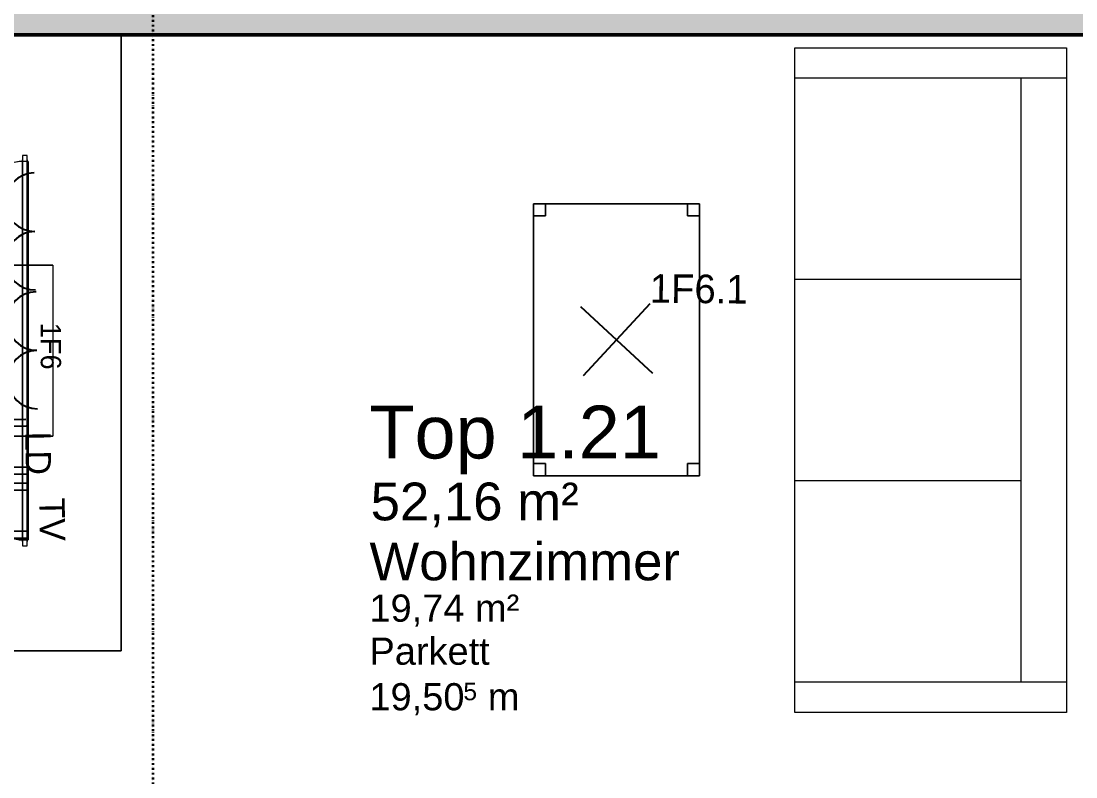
# Model space of a CAD drawing. Header units: metres. Extents: x -15638 to 29611, y -11908 to 29644.
# Drawn here: x 13218 to 16711, y 5096 to 7598 of the extents above; entities that cross this region are included whole.
import ezdxf
from ezdxf.enums import TextEntityAlignment as Align

# ---------------------------------------------------------------- set-up
doc = ezdxf.new("R2010")
doc.units = ezdxf.units.M
doc.linetypes.add('Strich Punkt Mittel', pattern=[0.015875, 0.00635, -0.004763, 0, -0.004763])
for name, color, linetype, lineweight in [('A_Moebel', 6, 'Continuous', 13), ('A_Raeume_', 7, 'Continuous', 5), ('A_Raeume_Beschriftung_', 7, 'Continuous', 9), ('A_Raster_', 1, 'Continuous', 9), ('A_Waende', 7, 'Continuous', 13)]:
    doc.layers.add(name, color=color, linetype=linetype, lineweight=lineweight)
doc.layers.add('E_Steckdose+Schalter', color=150, linetype='Continuous', true_color=0x0b6cf4)
doc.layers.add('ET_NACHRTECH', color=92, linetype='Continuous', true_color=0x00d100)
doc.layers.add('ET_LEGENDE - Wohnung$0$800_KO_HI____L', color=130, linetype='Continuous')
doc.styles.add('Arial_1', font='arial.ttf', dxfattribs={"height": 0.175})
doc.styles.add('Arial_2', font='arial.ttf', dxfattribs={"height": 0.09})
doc.styles.add('Arial_3', font='arial.ttf', dxfattribs={"height": 0.125})
doc.styles.add('Arial_4', font='arial.ttf', dxfattribs={"height": 0.05849})
doc.styles.add('ET_LEGENDE - Wohnung$0$ROMANS', font='romans.shx', dxfattribs={"width": 0.6})

# ---------------------------------------------------------------- blocks, each defined once
blk = doc.blocks.new('*U566')
for p, q in [((-125.3, 0), (125.3, 0)), ((0, 0), (0, -125))]:
    blk.add_line(p, q)
for centre in [(-62.8, 62.6), (62.5, 62.5)]:
    blk.add_arc(centre, 62.5, 180, 0)
at = {"layer": 'ET_LEGENDE - Wohnung$0$800_KO_HI____L'}
for p, q in [((-62.8, 0.1), (-62.8, -124.9)), ((62.5, 0), (62.5, -125))]:
    blk.add_line(p, q, dxfattribs=at)
at = {"style": 'ET_LEGENDE - Wohnung$0$ROMANS', "width": 0.8, "flags": 1}
for tag, p in [('RAUMBUCHNUMMER', (0, -425)), ('ANLAGE', (0, -595.4)), ('TEILANLAGE_NR', (0, -755.5)), ('KOMPONENTE', (0, -901.3)), ('KOMPONENTE_NR', (0, -1063.3)), ('BEZEICHNUNG', (0, -1205.6)), ('TYP', (0, -1346.7)), ('HERSTELLER', (0, -1514.1)), ('MODEL', (0, -1677.3)), ('LEISTUNG_MAX', (0, -1851.5)), ('SPEZIFISCH_1', (0, -2012.8)), ('SPEZIFISCH_2', (0, -2200)), ('SPEZIFISCH_3', (0, -2374.2)), ('SPEZIFISCH_4', (0, -2548.5)), ('SPEZIFISCH_5', (0, -2722.7)), ('GEWERKE_CODE', (0, -2897)), ('LV_POS', (0, -3071.2)), ('ZAEHLER', (0, -3245.5)), ('PLATZHALTER_1', (0, -3419.7)), ('PLATZHALTER_2', (0, -3594)), ('PLATZHALTER_3', (0, -3768.2)), ('JOBLISTE_VDMA', (0, -3942.5))]:
    blk.add_attdef(tag, text='', height=100, dxfattribs=at).set_placement(p, align=Align.MIDDLE)
blk = doc.blocks.new('*U558')
for p, q in [((-62.5, 85.9), (-62.5, 0)), ((-46.5, 85.9), (-46.5, 16)), ((46.5, 16), (46.5, 85.9)), ((62.5, 0), (62.5, 85.9)), ((-62.5, 0), (62.5, 0)), ((-46.5, 16), (46.5, 16)), ((0, 0), (0, -101.6))]:
    blk.add_line(p, q)
at = {"style": 'ET_LEGENDE - Wohnung$0$ROMANS', "width": 0.8, "flags": 1}
for tag, p in [('RAUMBUCHNUMMER', (0, -334.5)), ('ANLAGE', (0, -505)), ('TEILANLAGE_NR', (0, -665)), ('KOMPONENTE', (0, -810.9)), ('KOMPONENTE_NR', (0, -972.8)), ('BEZEICHNUNG', (0, -1115.1)), ('TYP', (0.8, -1261.8)), ('HERSTELLER', (0, -1423.6)), ('MODEL', (0, -1586.8)), ('LEISTUNG_MAX', (0, -1761)), ('SPEZIFISCH_1', (0, -1935.3)), ('SPEZIFISCH_2', (0, -2109.5)), ('SPEZIFISCH_3', (0, -2283.8)), ('SPEZIFISCH_4', (0, -2458)), ('SPEZIFISCH_5', (0, -2632.3)), ('GEWERKE_CODE', (0, -2806.5)), ('LV_POS', (0, -2980.8)), ('ZAEHLER', (0, -3155)), ('PLATZHALTER_1', (0, -3329.3)), ('PLATZHALTER_2', (0, -3503.5)), ('PLATZHALTER_3', (0, -3677.8)), ('JOBLISTE_VDMA', (0, -3852)), ('ET_SPEZIFISCH_1', (0, -4026.3)), ('ET_SPEZIFISCH_2', (0, -4200.5)), ('ET_SPEZIFISCH_3', (0, -4374.8)), ('ET_SPEZIFISCH_4', (0, -4549)), ('ET_SPEZIFISCH_5', (0, -4723.3)), ('ET_SPEZIFISCH_6', (0, -4897.5)), ('ET_SPEZIFISCH_7', (0, -5071.8))]:
    blk.add_attdef(tag, text='', height=100, dxfattribs=at).set_placement(p, align=Align.TOP_CENTER)
blk = doc.blocks.new('*U557')
for p, q in [((-70.7, -70.7), (70.7, 70.7)), ((70.7, -70.7), (-70.7, 70.7))]:
    blk.add_line(p, q)
at = {"style": 'ET_LEGENDE - Wohnung$0$ROMANS', "width": 0.6, "flags": 1}
for tag, p in [('RAUMBUCHNUMMER', (0, -400)), ('ANLAGE', (0, -550))]:
    blk.add_attdef(tag, text='', height=100, dxfattribs=at).set_placement(p, align=Align.MIDDLE)
for tag, p in [('TEILANLAGE_NR', (0, -700)), ('KOMPONENTE', (0, -850)), ('KOMPONENTE_NR', (0, -1000)), ('BEZEICHNUNG', (0, -1150)), ('TYP', (0, -1300)), ('HERSTELLER', (0, -1450)), ('MODEL', (0, -1600)), ('LEISTUNG_MAX', (0, -1750)), ('SPEZIFISCH_1', (0, -1900)), ('SPEZIFISCH_2', (0, -2050)), ('SPEZIFISCH_3', (0, -2200)), ('SPEZIFISCH_4', (0, -2350)), ('SPEZIFISCH_5', (0, -2500)), ('GEWERKE_CODE', (0, -2650)), ('LV_POS', (0, -2800)), ('ZAEHLER', (0, -2950)), ('PLATZHALTER_1', (0, -3100)), ('PLATZHALTER_2', (0, -3250)), ('PLATZHALTER_3', (0, -3400)), ('JOBLISTE_VDMA', (0, -3550)), ('ET_SPEZIFISCH_1', (0, -3700)), ('ET_SPEZIFISCH_2', (0, -3850)), ('ET_SPEZIFISCH_3', (0, -4000)), ('ET_SPEZIFISCH_4', (0, -4150)), ('ET_SPEZIFISCH_5', (0, -4300)), ('ET_SPEZIFISCH_6', (0, -4450)), ('ET_SPEZIFISCH_7', (0, -4600))]:
    blk.add_attdef(tag, text='', height=100, dxfattribs=at).set_placement(p, align=Align.MIDDLE_CENTER)
blk = doc.blocks.new('Moeb_Schrank - Sideboard_50cm-11541006-263_PP_03DG_BT1')
at = {"layer": 'A_Moebel', "color": 8}
for p, q in [((2.04, 0), (0, 0)), ((0, -0.6), (0, 0)), ((0, 0), (2.04, 0)), ((2.04, -0.6), (2.04, 0)), ((2.04, 0), (2.04, -0.6)), ((2.04, -0.6), (0, -0.6))]:
    blk.add_line(p, q, dxfattribs=at)
blk = doc.blocks.new('Moeb_Tisch - 900x550-V28-263_PP_03DG_BT1')
at = {"layer": 'A_Moebel', "color": 8}
for p, q in [((-0.0741, 0.8106), (-0.6241, 0.8106)), ((-0.6241, 0.8106), (-0.6241, -0.0894)), ((-0.5841, 0.8106), (-0.6241, 0.8106)), ((-0.6241, 0.8106), (-0.6241, 0.7706)), ((-0.6241, 0.7706), (-0.6241, 0.8106)), ((-0.6241, 0.8106), (-0.5841, 0.8106)), ((-0.0741, 0.8106), (-0.6241, 0.8106)), ((-0.6241, 0.8106), (-0.6241, -0.0894)), ((-0.6241, -0.0894), (-0.6241, 0.8106)), ((-0.6241, 0.8106), (-0.0741, 0.8106)), ((-0.5841, 0.7706), (-0.5841, 0.8106)), ((-0.5841, 0.8106), (-0.5841, 0.7706)), ((-0.0741, 0.8106), (-0.1141, 0.8106)), ((-0.1141, 0.8106), (-0.1141, 0.7706)), ((-0.1141, 0.7706), (-0.1141, 0.8106)), ((-0.1141, 0.8106), (-0.0741, 0.8106)), ((-0.0741, -0.0894), (-0.0741, 0.8106)), ((-0.0741, 0.7706), (-0.0741, 0.8106)), ((-0.0741, 0.8106), (-0.0741, 0.7706)), ((-0.0741, -0.0894), (-0.0741, 0.8106)), ((-0.0741, 0.8106), (-0.0741, -0.0894)), ((-0.6241, 0.7706), (-0.5841, 0.7706)), ((-0.5841, 0.7706), (-0.6241, 0.7706)), ((-0.1141, 0.7706), (-0.0741, 0.7706)), ((-0.0741, 0.7706), (-0.1141, 0.7706)), ((-0.5841, -0.0494), (-0.6241, -0.0494)), ((-0.6241, -0.0494), (-0.6241, -0.0894)), ((-0.6241, -0.0894), (-0.6241, -0.0494)), ((-0.6241, -0.0494), (-0.5841, -0.0494)), ((-0.5841, -0.0894), (-0.5841, -0.0494)), ((-0.5841, -0.0494), (-0.5841, -0.0894)), ((-0.0741, -0.0494), (-0.1141, -0.0494)), ((-0.1141, -0.0494), (-0.1141, -0.0894)), ((-0.1141, -0.0894), (-0.1141, -0.0494)), ((-0.1141, -0.0494), (-0.0741, -0.0494)), ((-0.0741, -0.0894), (-0.0741, -0.0494)), ((-0.0741, -0.0494), (-0.0741, -0.0894)), ((-0.6241, -0.0894), (-0.0741, -0.0894)), ((-0.6241, -0.0894), (-0.5841, -0.0894)), ((-0.5841, -0.0894), (-0.6241, -0.0894)), ((-0.6241, -0.0894), (-0.0741, -0.0894)), ((-0.0741, -0.0894), (-0.6241, -0.0894)), ((-0.1141, -0.0894), (-0.0741, -0.0894)), ((-0.0741, -0.0894), (-0.1141, -0.0894))]:
    blk.add_line(p, q, dxfattribs=at)
blk = doc.blocks.new('Moeb_TV - 48 Zoll-V29-263_PP_03DG_BT1')
at = {"layer": 'A_Moebel', "lineweight": 5}
for p, q in [((-0.2872, 0.0695), (-0.2872, 0.1515)), ((-0.2872, 0.1515), (-0.2872, 0.0695)), ((-0.2872, 0.1515), (0.2793, 0.1515)), ((-0.2872, 0.1515), (0.2793, 0.1515)), ((0.2793, 0.0695), (0.2793, 0.1515)), ((0.2793, 0.1515), (0.2793, 0.0695)), ((-0.6505, 0.0665), (-0.6505, 0.0515)), ((-0.6355, 0.0665), (-0.6505, 0.0665)), ((-0.6355, 0.0665), (-0.6505, 0.0665)), ((-0.6505, 0.0515), (-0.6355, 0.0515)), ((-0.6505, 0.0515), (-0.6355, 0.0515)), ((-0.6305, 0.0665), (-0.6355, 0.0665)), ((-0.6355, 0.0665), (0.6276, 0.0665)), ((0.6276, 0.0515), (-0.6355, 0.0515)), ((-0.6355, 0.0515), (-0.6305, 0.0515)), ((-0.5705, 0.0695), (-0.6305, 0.0695)), ((-0.6305, 0.0695), (0.6226, 0.0695)), ((-0.6305, 0.0695), (-0.6305, 0.0665)), ((-0.6305, 0.0695), (-0.6305, 0.0665)), ((-0.6305, 0.0665), (-0.6305, 0.0515)), ((-0.6305, 0.0665), (-0.6305, 0.0515)), ((-0.5705, 0.0665), (-0.6305, 0.0665)), ((0.6226, 0.0665), (-0.6305, 0.0665)), ((-0.6305, 0.0665), (-0.5705, 0.0665)), ((-0.6305, 0.0665), (-0.6305, 0.0515)), ((-0.6305, 0.0665), (-0.6305, 0.0515)), ((0.6226, 0.0515), (-0.6305, 0.0515)), ((-0.6305, 0.0515), (0.6226, 0.0515)), ((-0.6305, 0.0515), (-0.2872, 0.0515)), ((0.6226, 0.0515), (-0.6305, 0.0515)), ((-0.6305, 0.0515), (0.6226, 0.0515)), ((-0.6305, 0.0515), (0.6226, 0.0515)), ((0.6226, 0.0515), (-0.6305, 0.0515)), ((0.5626, 0.0695), (-0.5705, 0.0695)), ((-0.5705, 0.0695), (0.5626, 0.0695)), ((0.5626, 0.0695), (-0.5705, 0.0695)), ((-0.5705, 0.0665), (-0.5705, 0.0695)), ((-0.5705, 0.0695), (-0.5705, 0.0665)), ((-0.5705, 0.0665), (0.5626, 0.0665)), ((0.5626, 0.0665), (-0.5705, 0.0665)), ((0.5626, 0.0665), (-0.5705, 0.0665)), ((-0.5705, 0.0665), (0.5626, 0.0665)), ((-0.2872, 0.0665), (-0.2872, 0.0695)), ((-0.2872, 0.0695), (-0.2872, 0.0665)), ((-0.2872, 0.0515), (-0.2872, 0.0665)), ((-0.2872, 0.0665), (-0.2872, 0.0515)), ((-0.2872, 0.0515), (-0.2872, -0.0485)), ((-0.2872, 0.0015), (-0.2872, 0.0515)), ((0.2793, 0.0515), (-0.2872, 0.0515)), ((0.2793, 0.0515), (-0.2872, 0.0515)), ((-0.2872, 0.0515), (0.2793, 0.0515)), ((0.2793, 0.0665), (0.2793, 0.0695)), ((0.2793, 0.0695), (0.2793, 0.0665)), ((0.2793, 0.0515), (0.2793, 0.0665)), ((0.2793, 0.0665), (0.2793, 0.0515)), ((0.2793, -0.0485), (0.2793, 0.0515)), ((0.2793, 0.0515), (0.2793, 0.0015)), ((0.2793, 0.0515), (0.6226, 0.0515)), ((0.6226, 0.0695), (0.5626, 0.0695)), ((0.5626, 0.0695), (0.5626, 0.0665)), ((0.5626, 0.0695), (0.5626, 0.0665)), ((0.6226, 0.0665), (0.5626, 0.0665)), ((0.5626, 0.0665), (0.6226, 0.0665)), ((0.6226, 0.0665), (0.6226, 0.0695)), ((0.6226, 0.0695), (0.6226, 0.0665)), ((0.6226, 0.0515), (0.6226, 0.0665)), ((0.6226, 0.0665), (0.6226, 0.0515)), ((0.6276, 0.0665), (0.6226, 0.0665)), ((0.6226, 0.0515), (0.6226, 0.0665)), ((0.6226, 0.0665), (0.6226, 0.0515)), ((0.6226, 0.0515), (0.6276, 0.0515)), ((0.6426, 0.0665), (0.6276, 0.0665)), ((0.6426, 0.0665), (0.6276, 0.0665)), ((0.6276, 0.0515), (0.6426, 0.0515)), ((0.6276, 0.0515), (0.6426, 0.0515)), ((0.6426, 0.0515), (0.6426, 0.0665)), ((-0.2872, -0.0485), (-0.2872, 0.0015)), ((-0.2872, 0.0015), (0.2793, 0.0015)), ((0.2793, 0.0015), (0.2793, -0.0485)), ((-0.5205, -0.0585), (0.5126, -0.0585)), ((-0.5205, -0.0585), (0.5126, -0.0585)), ((-0.2872, -0.0485), (0.2793, -0.0485))]:
    blk.add_line(p, q, dxfattribs=at)
for centre, start, end in [((-0.5205, 0.0515), 180, 270), ((0.5126, 0.0515), 270, 360)]:
    blk.add_arc(centre, 0.11, start, end, dxfattribs=at)
for points in [[(-0.6305, 0.0515), (-0.6304, 0.0419), (-0.6286, 0.0275), (-0.6224, 0.0092), (-0.616, -0.0037), (-0.6093, -0.0137), (-0.6032, -0.0211), (-0.5983, -0.0264), (-0.5931, -0.0313), (-0.5875, -0.0359), (-0.5816, -0.0401), (-0.5755, -0.0439), (-0.5692, -0.0473), (-0.5626, -0.0502), (-0.5558, -0.0528), (-0.5467, -0.0556), (-0.535, -0.0579), (-0.5254, -0.0585), (-0.5205, -0.0585)], [(0.6226, 0.0515), (0.6226, 0.0419), (0.6207, 0.0275), (0.6145, 0.0092), (0.6081, -0.0037), (0.6014, -0.0137), (0.5953, -0.0211), (0.5904, -0.0264), (0.5851, -0.0313), (0.5796, -0.0359), (0.5737, -0.0401), (0.5676, -0.0439), (0.5613, -0.0473), (0.5547, -0.0502), (0.548, -0.0528), (0.5388, -0.0556), (0.527, -0.0579), (0.5174, -0.0585), (0.5126, -0.0585)]]:
    blk.add_open_spline(points, degree=3, knots=[0, 0, 0, 0, 0.166667, 0.25, 0.333333, 0.416667, 0.458333, 0.5, 0.541667, 0.583333, 0.625, 0.666667, 0.708333, 0.75, 0.791667, 0.833333, 0.916667, 1, 1, 1, 1], dxfattribs=at)
blk = doc.blocks.new('Moeb_Sofa - Sofa 220x90-3798868-263_PP_03DG_BT1')
at = {"layer": 'A_Moebel', "color": 8}
for p, q in [((-1.1, 0.45), (1.1, 0.45)), ((-1.1, -0.45), (-1.1, 0.45)), ((-1, -0.45), (-1, 0.45)), ((-0.3333, -0.3), (-0.3333, 0.45)), ((0.3333, -0.3), (0.3333, 0.45)), ((1, -0.45), (1, 0.45)), ((1.1, 0.45), (1.1, -0.45)), ((-1, -0.3), (1, -0.3)), ((1.1, -0.45), (-1.1, -0.45))]:
    blk.add_line(p, q, dxfattribs=at)
blk = doc.blocks.new('354354')
at = {"layer": 'A_Waende', "lineweight": 5}
h = blk.add_hatch(dxfattribs=at)
h.set_pattern_fill('FP_4', color=250, style=0, pattern_type=2)
h.set_pattern_definition([(45, (0, 0), (-0.08980256, 0.08980256), []), (45, (0.0898, 0), (-0.08980256, 0.08980256), [0.0635, -0.03175])])
h.paths.add_polyline_path([(30.1509, 78.3005), (30.1877, 78.3005), (30.1877, 78.4805), (22.0727, 78.4805), (22.0727, 78.3005), (30.1359, 78.3005)])
h.paths.add_polyline_path([(16.5777, 78.3005), (21.0527, 78.3005), (21.0527, 78.4805), (15.0327, 78.4805), (15.0327, 78.3005), (16.5627, 78.3005)])
h.paths.add_polyline_path([(38.7877, 78.3005), (39.0827, 78.3005), (39.0827, 78.4805), (31.2077, 78.4805), (31.2077, 78.3005), (38.7782, 78.3005)])
at = {"layer": 'A_Raeume_', "flags": 128}
blk.add_lwpolyline([(30.0977, 74.098), (35.6477, 74.098), (35.6477, 78.3005), (31.8527, 78.3005), (31.8527, 78.2692), (31.8527, 76.2605), (30.0977, 76.2605), (30.0977, 76.0805), (30.0977, 75.9275)], close=True, dxfattribs=at)
at = {"layer": 'A_Raster_', "linetype": 'Strich Punkt Mittel', "lineweight": 35}
blk.add_line((32.5577, 94.2296), (32.5577, 59.9489), dxfattribs=at)
at = {"layer": 'A_Waende', "color": 10, "lineweight": 50}
blk.add_line((31.2077, 78.3005), (35.6602, 78.3005), dxfattribs=at)
at = {"layer": 'A_Moebel', "color": 8}
for name, p, rotation in [('Moeb_Schrank - Sideboard_50cm-11541006-263_PP_03DG_BT1', (32.4527, 78.3005), 270.0000000000003), ('Moeb_Sofa - Sofa 220x90-3798868-263_PP_03DG_BT1', (35.133, 77.1566), 89.99999999999913), ('Moeb_Tisch - 900x550-V28-263_PP_03DG_BT1', (33.7436, 77.6511), 180)]:
    blk.add_blockref(name, p, dxfattribs=dict(at, rotation=rotation))
at = {"layer": 'A_Moebel', "color": 7, "rotation": 270.0000000000003}
blk.add_blockref('Moeb_TV - 48 Zoll-V29-263_PP_03DG_BT1', (32.0748, 77.2505), dxfattribs=at)
at = {"layer": 'A_Raeume_Beschriftung_', "attachment_point": 1}
for s, insert, char_height, width, style in [('Top 1.21', (33.2749, 77.0725), 0.175, 1.190506, 'Arial_1'), ('52,16 m²', (33.2788, 76.8177), 0.125, 0.837763, 'Arial_3'), ('Wohnzimmer', (33.2749, 76.6192), 0.125, 1.246624, 'Arial_3'), ('19,74 m²', (33.2749, 76.4472), 0.09, 0.58924, 'Arial_2'), ('Parkett', (33.2749, 76.3047), 0.09, 0.464979, 'Arial_2'), ('19,50', (33.2749, 76.1538), 0.09, 0.376793, 'Arial_2'), ('5', (33.5858, 76.1556), 0.0585, 0.056118, 'Arial_4'), (' m', (33.6321, 76.1538), 0.09, 0.164346, 'Arial_2')]:
    blk.add_mtext(s, dxfattribs=dict(at, insert=insert, char_height=char_height, width=width, style=style))

msp = doc.modelspace()

# ---------------------------------------------------------------- block references
at = {"xscale": 1000, "yscale": 1000, "zscale": 1000}
msp.add_blockref('354354', (-18903.7, -70747.2), dxfattribs=at)
at = {"layer": 'E_Steckdose+Schalter'}
for name, p, xscale, yscale, zscale, rotation in [('*U566', (13166.5, 6900.3), 1.548120796385311, 1.548120796385311, 1.548120796385311, 270.7794643135116), ('*U566', (13173.1, 6507), 1.548120796385311, 1.548120796385311, 1.548120796385311, 270.7794643135116), ('*U557', (15189, 6543.3), 1.626603779674898, 1.626603779674898, 1.626603779674898, 182.2804756445144)]:
    msp.add_blockref(name, p, dxfattribs=dict(at, xscale=xscale, yscale=yscale, zscale=zscale, rotation=rotation))
at = {"layer": 'ET_NACHRTECH', "xscale": 1.440799109933636, "yscale": 1.440799109933636, "zscale": 1.440799109933636, "rotation": 270.7794643135023}
for p in [(13111.1, 6188.2), (13114.6, 5976.4)]:
    msp.add_blockref('*U558', p, dxfattribs=at)

# ---------------------------------------------------------------- texts
at = {"color": 212}
for s, height, rotation, p in [('1F6.1', 94.6, 359.4197, (15299.3, 6666.3)), ('1F6', 67.36, 270.0422, (13282.6, 6599.8)), ('LD', 83.8, 270.7795, (13231.4, 6238.6)), ('TV', 83.8, 270.7795, (13278.1, 6020.1))]:
    msp.add_text(s, height=height, rotation=rotation, dxfattribs=at).set_placement(p)

doc.saveas('drawing.dxf')
